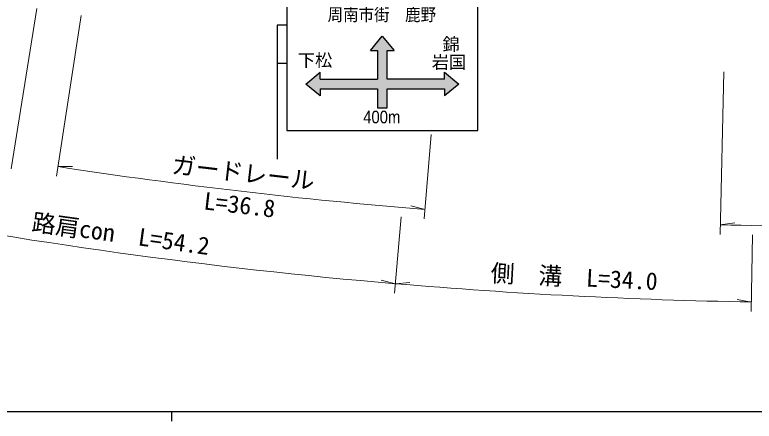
# Model space of a CAD drawing. Units: millimetres, scale not verified. Extents: x 40000 to 680000, y 20000 to 380000.
# Drawn here: x 151604 to 228960, y 204000 to 246518 of the extents above; entities that cross this region are included whole.
import ezdxf
from ezdxf.enums import TextEntityAlignment as Align

# ---------------------------------------------------------------- set-up
doc = ezdxf.new("R2010")
doc.units = ezdxf.units.MM
doc.header["$LTSCALE"] = 1000
for name, color, linetype, lineweight in [('M-STR-HTXT', 7, 'Continuous', 13), ('M-STR-STRC', 7, 'Continuous', 25), ('M-TTL-BAND', 7, 'Continuous', 25)]:
    doc.layers.add(name, color=color, linetype=linetype, lineweight=lineweight)
doc.styles.add('ＭＳ ゴシック', font='')
doc.styles.add('ＭＳ Ｐゴシック', font='')
doc.styles.get('ＭＳ ゴシック').set_extended_font_data('MS Gothic')
doc.styles.get('ＭＳ Ｐゴシック').set_extended_font_data('MS PGothic')

msp = doc.modelspace()

# ---------------------------------------------------------------- hatches: boundary and pattern name
at = {"layer": 'M-STR-STRC'}
msp.add_hatch(color=256, dxfattribs=at).paths.add_polyline_path([(190555, 236773), (190555, 238773), (196555, 238773), (196555, 238023), (198055, 239273), (196555, 240523), (196555, 239773), (190555, 239773), (190555, 242773), (191305, 242773), (190055, 244273), (188805, 242773), (189555, 242773), (189555, 239773), (183555, 239773), (183555, 240523), (182055, 239273), (183555, 238023), (183555, 238773), (189555, 238773), (189555, 236773)])

# ---------------------------------------------------------------- linework, layer by layer
at = {"layer": 'M-STR-HTXT'}
for p, q in [((153895, 247176), (151242, 230385)), ((158541, 246446), (155975, 229641)), ((225792, 240536), (225387, 223541)), ((195156, 233989), (194443, 225157)), ((156126, 230629), (157646, 230650)), ((194524, 226154), (193049, 226524)), ((192016, 225364), (191336, 217387)), ((225411, 224540), (226917, 224755)), ((228787, 223481), (228646, 215472)), ((191421, 218384), (189948, 218760)), ((191421, 218384), (192937, 218505)), ((228664, 216471), (227168, 216748))]:
    msp.add_line(p, q, dxfattribs=at)
for radius, start, end in [(545000, 261.31912, 265.38408), (553000, 259.08036, 265.12842), (545000, 268.63612, 272.32288), (553000, 265.12842, 268.99292)]:
    msp.add_arc((238383, 769386), radius, start, end, dxfattribs=at)
at = {"layer": 'M-STR-STRC'}
for p, q in [((180055, 245417), (179055, 245417)), ((179055, 245417), (179055, 231417)), ((188805, 242773), (190055, 244273)), ((190055, 244273), (191305, 242773)), ((188805, 242773), (189555, 242773)), ((189555, 242773), (189555, 239773)), ((190555, 239773), (190555, 242773)), ((190555, 242773), (191305, 242773)), ((180055, 241417), (179055, 241417)), ((182055, 239273), (183555, 240523)), ((183555, 239773), (183555, 240523)), ((196555, 239773), (196555, 240523)), ((196555, 240523), (198055, 239273)), ((183555, 238023), (182055, 239273)), ((183555, 239773), (189555, 239773)), ((196555, 239773), (190555, 239773)), ((198055, 239273), (196555, 238023)), ((183555, 238773), (183555, 238023)), ((183555, 238773), (189555, 238773)), ((190555, 238773), (196555, 238773)), ((196555, 238773), (196555, 238023))]:
    msp.add_line(p, q, dxfattribs=at)
msp.add_lwpolyline([(180055, 234417), (200055, 234417), (200055, 249417), (180055, 249417)], close=True, dxfattribs=at)
msp.add_lwpolyline([(189555, 238773), (189555, 236773), (190555, 236773), (190555, 238773)], dxfattribs=at)
at = {"layer": 'M-TTL-BAND'}
for p, q in [((40000, 205000), (579000, 205000)), ((168000, 205000), (168000, 204000))]:
    msp.add_line(p, q, dxfattribs=at)

# ---------------------------------------------------------------- texts
at = {"layer": 'M-STR-HTXT', "style": 'ＭＳ ゴシック'}
for s, rotation, p in [('ガードレール', 353.352, (175343, 228548)), ('路肩con\u3000L=54.2', 352.104, (162487, 222124)), ('側\u3000溝\u3000L=34.0', 357.061, (210052, 217613))]:
    msp.add_text(s, height=1833, rotation=rotation, dxfattribs=at).set_placement(p, align=Align.BOTTOM_CENTER)
msp.add_text('L=36.8', height=1833, rotation=353.352, dxfattribs=at).set_placement((175227, 227554), align=Align.TOP_CENTER)
at = {"layer": 'M-STR-STRC', "style": 'ＭＳ Ｐゴシック', "width": 0.9}
msp.add_text('周南市街\u3000鹿野', height=1320, dxfattribs=at).set_placement((190003, 246539), align=Align.MIDDLE_CENTER)
at = {"layer": 'M-STR-STRC', "style": 'ＭＳ Ｐゴシック'}
for s, p in [(' 錦', (197012, 243434)), ('下松', (183021, 241770)), ('岩国', (197025, 241557))]:
    msp.add_text(s, height=1320, dxfattribs=at).set_placement(p, align=Align.MIDDLE_CENTER)
at = {"layer": 'M-STR-STRC', "style": 'ＭＳ Ｐゴシック', "width": 0.9}
msp.add_text('400m', height=1320, dxfattribs=at).set_placement((189996, 234768), align=Align.BOTTOM_CENTER)

doc.saveas('drawing.dxf')
